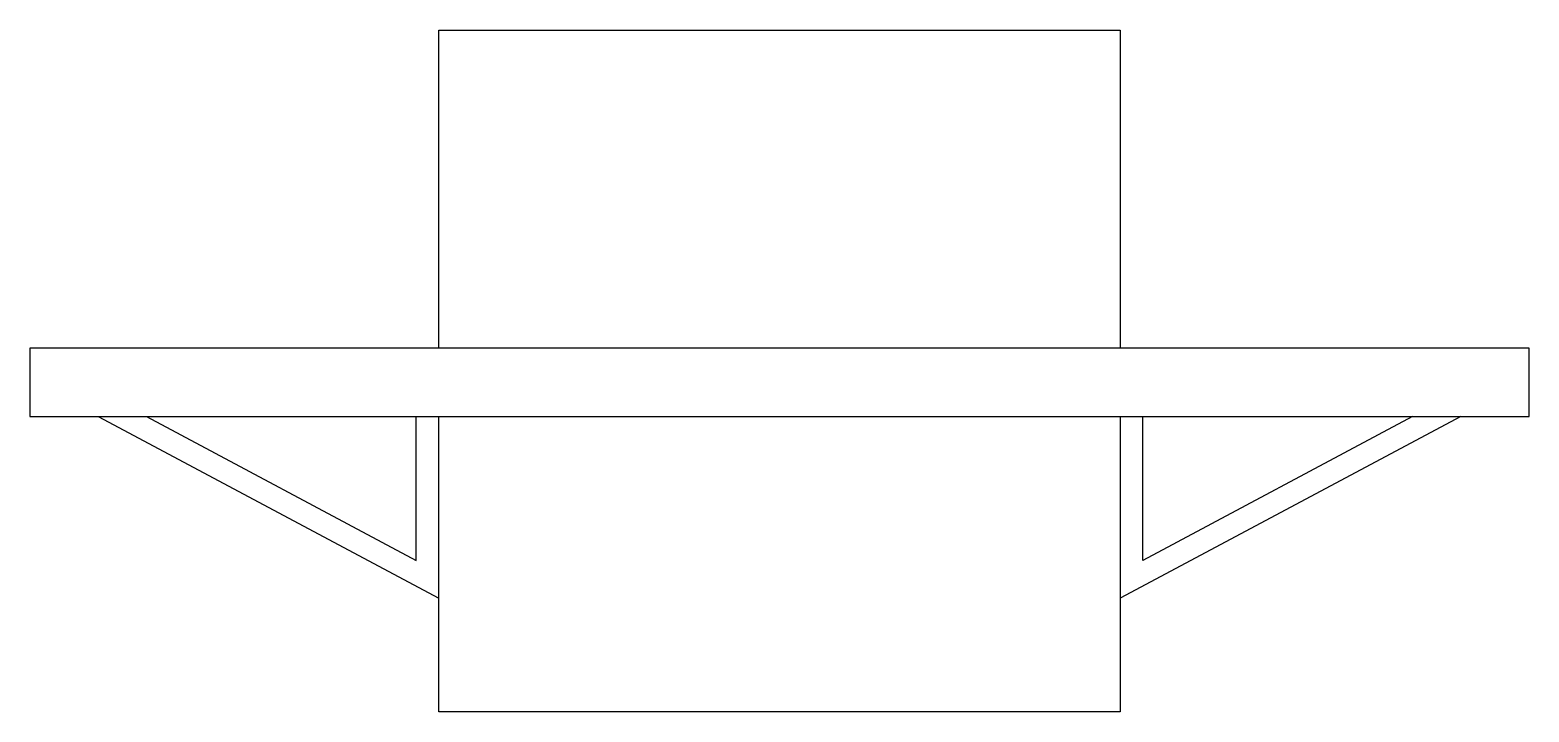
# Model space of a CAD drawing. Extents: x 0.01 to 1.69, y 0 to 0.76.
import ezdxf

# ---------------------------------------------------------------- set-up
doc = ezdxf.new("R2010")
doc.units = 0
doc.layers.get('0').update_dxf_attribs({"linetype": 'CONTINUOUS'})

msp = doc.modelspace()

# ---------------------------------------------------------------- linework, layer by layer
at = {"color": 0, "linetype": 'BYBLOCK'}
for p, q in [((0.4699, 0.4064), (0.4699, 0.762)), ((0.4699, 0.762), (1.2319, 0.762)), ((1.2319, 0.762), (1.2319, 0.4064)), ((0.0127, 0.4064), (0.0127, 0.3302)), ((1.6891, 0.4064), (0.0127, 0.4064)), ((1.6891, 0.3302), (1.6891, 0.4064)), ((0.0127, 0.3302), (1.6891, 0.3302)), ((0.0889, 0.3302), (0.4699, 0.127)), ((0.1429, 0.3302), (0.4445, 0.1693)), ((0.4445, 0.1693), (0.4445, 0.3302)), ((0.4699, 0), (0.4699, 0.3302)), ((1.2319, 0.3302), (1.2319, 0)), ((1.6129, 0.3302), (1.2319, 0.127)), ((1.5589, 0.3302), (1.2573, 0.1693)), ((1.2573, 0.1693), (1.2573, 0.3302)), ((1.2319, 0), (0.4699, 0))]:
    msp.add_line(p, q, dxfattribs=at)

doc.saveas('drawing.dxf')
